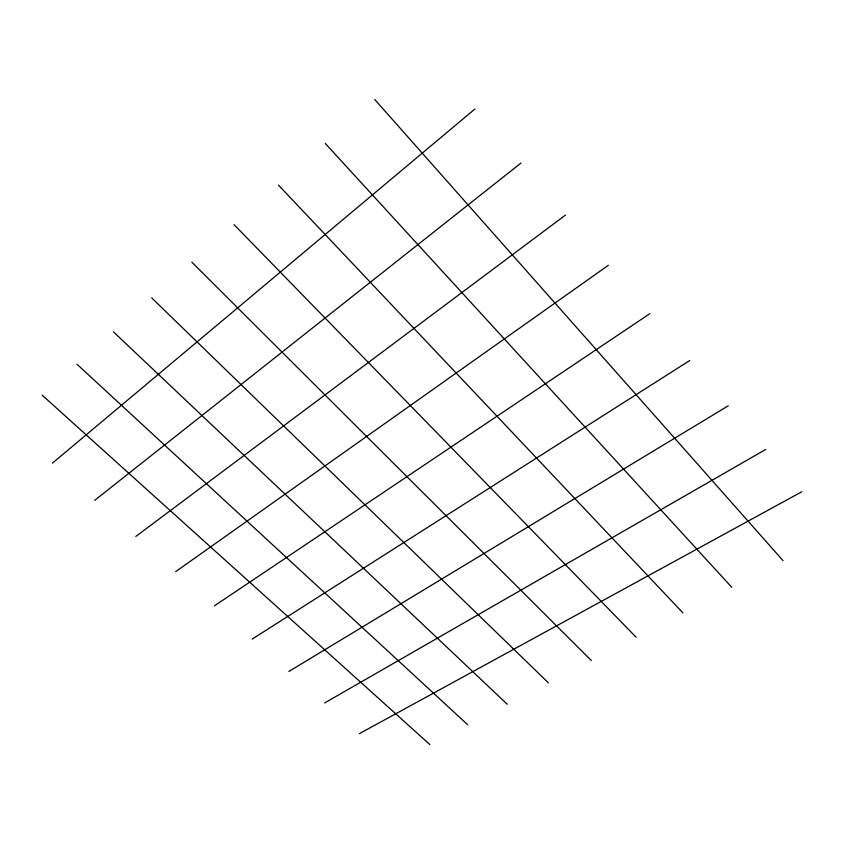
<?xml version="1.0" encoding="UTF-8"?>
<svg xmlns="http://www.w3.org/2000/svg" width="844" height="844" viewBox="0 0 844 844"><rect width="100%" height="100%" fill="white"/><g stroke="black" fill="none" stroke-linecap="round" stroke-linejoin="round"><path stroke-width="1.27" d="M52.455 463.103L474.877 109.034M94.707 500.334L521.001 163.029M135.747 536.499L565.459 215.083M175.647 571.662L608.345 265.29M214.439 605.844L649.732 313.736M252.177 639.098L689.696 360.536M288.891 671.455L728.33 405.753M324.645 702.957L765.666 449.472M359.449 733.626L801.8 491.767M42.2 395.214L429.818 744.535M76.994 364.27L467.745 724.796M113.434 331.85L507.233 704.244M151.667 297.848L548.378 682.828M191.81 262.146L591.285 660.493M234.01 224.609L636.081 637.178M278.436 185.089L682.88 612.818M325.278 143.438L731.822 587.34M374.715 99.465L783.063 560.659"/></g></svg>
